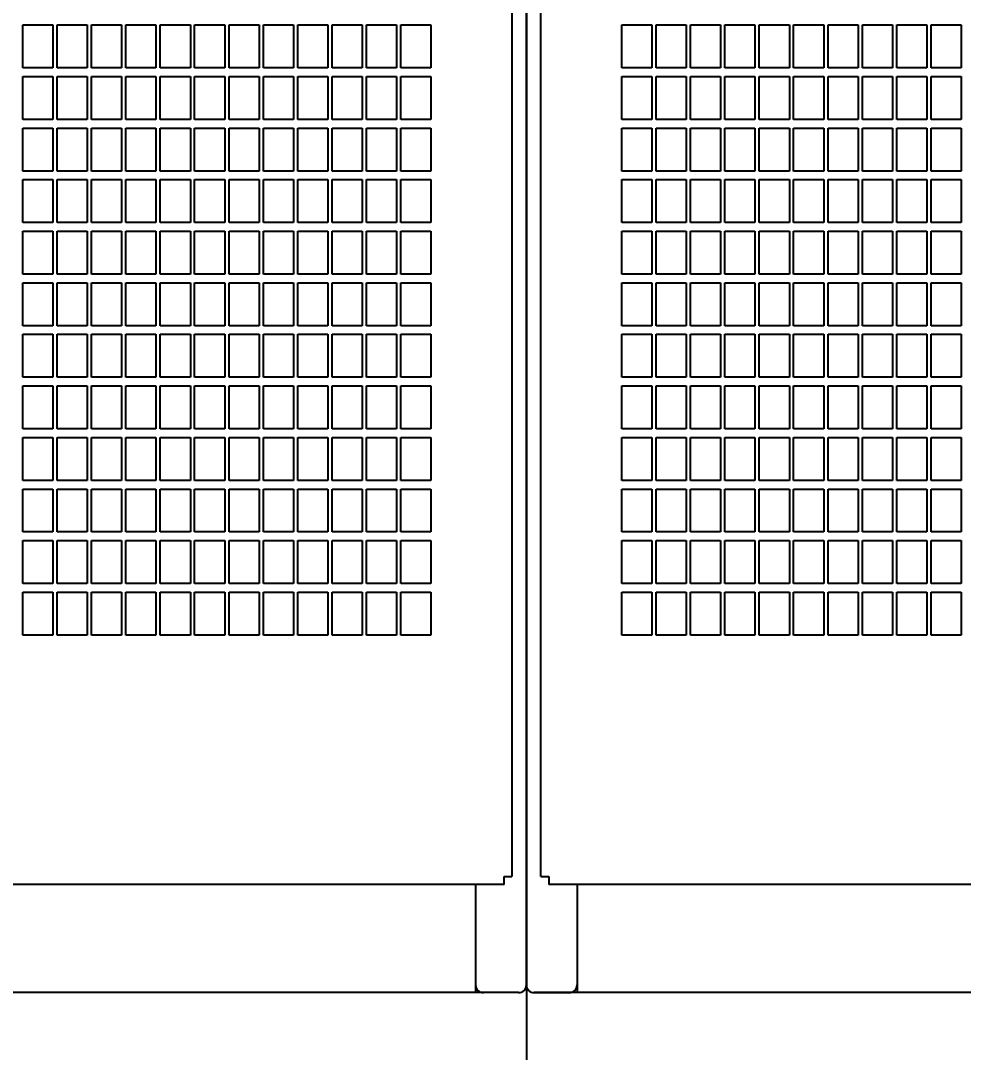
# Model space of a CAD drawing. Header units: inches. Extents: x 0 to 420, y 0 to 297.
# Drawn here: x 243.57 to 287.45, y 102.15 to 150.17 of the extents above; entities that cross this region are included whole.
import ezdxf
from ezdxf.enums import TextEntityAlignment as Align

# ---------------------------------------------------------------- set-up
doc = ezdxf.new("R2010")
doc.units = ezdxf.units.IN
doc.layers.add('Default', color=7, linetype='Continuous')
doc.layers.add('DV1_Default', color=7, linetype='Continuous')
doc.styles.add('SEACAD_seiso_ttf', font='seiso.ttf', dxfattribs={"height": 2})
doc.dimstyles.new('ISO', dxfattribs={"dimtxt": 2, "dimasz": 2, "dimexe": 1, "dimexo": 0, "dimgap": 1, "dimtad": 1, "dimlfac": 12.5, "dimtxsty": 'SEACAD_seiso_ttf', "dimblk1": '_SE_FILLED', "dimblk2": '_SE_FILLED', "dimsah": 1, "dimcen": 1, "dimclrd": 7, "dimclre": 7, "dimclrt": 7, "dimadec": 0, "dimazin": 0, "dimtfac": 1, "dimtmove": 0, "dimatfit": 3, "dimfxl": 1, "dimtolj": 1, "dimarcsym": 0})

# ---------------------------------------------------------------- blocks, each defined once
blk = doc.blocks.new('SE')
at = {"layer": 'DV1_Default', "color": 7, "linetype": 'Continuous', "ltscale": 25.4}
for p, q in [((267.109, 280.566), (267.109, 105.286)), ((267.109, 280.566), (267.109, 105.286)), ((267.109, 280.566), (267.109, 105.286)), ((267.109, 280.566), (267.109, 105.286)), ((267.109, 280.566), (267.109, 105.286)), ((267.109, 280.566), (267.109, 121.286)), ((267.109, 105.286), (267.109, 280.566)), ((267.109, 280.566), (267.109, 105.286)), ((267.109, 105.286), (267.109, 280.566)), ((267.109, 105.286), (267.109, 280.566)), ((267.109, 105.286), (267.109, 280.566)), ((267.109, 280.566), (267.109, 105.286)), ((267.109, 280.566), (267.109, 105.286)), ((267.109, 280.566), (267.109, 105.286)), ((267.109, 280.566), (267.109, 121.286)), ((267.109, 105.286), (267.109, 280.566)), ((267.109, 280.566), (267.109, 105.286)), ((267.109, 105.286), (267.109, 280.566)), ((266.429, 275.526), (266.429, 110.326)), ((267.789, 110.326), (267.789, 275.526)), ((267.789, 110.326), (267.789, 275.526)), ((267.109, 105.286), (267.109, 264.566)), ((267.109, 105.286), (267.109, 264.566)), ((267.109, 105.286), (267.109, 264.566)), ((267.109, 105.286), (267.109, 264.566)), ((267.109, 105.286), (267.109, 264.566)), ((267.109, 105.286), (267.109, 264.566)), ((267.109, 105.286), (267.109, 264.566)), ((267.109, 105.286), (267.109, 264.566)), ((267.109, 105.286), (267.109, 264.566)), ((267.109, 105.286), (267.109, 264.566)), ((267.109, 105.286), (267.109, 264.566)), ((267.109, 105.286), (267.109, 264.566)), ((243.669, 147.966), (243.669, 149.966)), ((243.669, 149.966), (245.069, 149.966)), ((245.069, 149.966), (245.069, 147.966)), ((245.269, 147.966), (245.269, 149.966)), ((245.269, 149.966), (246.669, 149.966)), ((246.669, 149.966), (246.669, 147.966)), ((246.869, 147.966), (246.869, 149.966)), ((246.869, 149.966), (248.269, 149.966)), ((248.269, 149.966), (248.269, 147.966)), ((248.469, 147.966), (248.469, 149.966)), ((248.469, 149.966), (249.869, 149.966)), ((249.869, 149.966), (249.869, 147.966)), ((250.069, 147.966), (250.069, 149.966)), ((250.069, 149.966), (251.469, 149.966)), ((251.469, 149.966), (251.469, 147.966)), ((251.669, 147.966), (251.669, 149.966)), ((251.669, 149.966), (253.069, 149.966)), ((253.069, 149.966), (253.069, 147.966)), ((253.269, 147.966), (253.269, 149.966)), ((253.269, 149.966), (254.669, 149.966)), ((254.669, 149.966), (254.669, 147.966)), ((254.869, 147.966), (254.869, 149.966)), ((254.869, 149.966), (256.269, 149.966)), ((256.269, 149.966), (256.269, 147.966)), ((256.469, 147.966), (256.469, 149.966)), ((256.469, 149.966), (257.869, 149.966)), ((257.869, 149.966), (257.869, 147.966)), ((258.069, 147.966), (258.069, 149.966)), ((258.069, 149.966), (259.469, 149.966)), ((259.469, 149.966), (259.469, 147.966)), ((259.669, 147.966), (259.669, 149.966)), ((259.669, 149.966), (261.069, 149.966)), ((261.069, 149.966), (261.069, 147.966)), ((261.269, 147.966), (261.269, 149.966)), ((261.269, 149.966), (262.669, 149.966)), ((262.669, 149.966), (262.669, 147.966)), ((271.549, 147.966), (271.549, 149.966)), ((271.549, 149.966), (272.949, 149.966)), ((272.949, 149.966), (272.949, 147.966)), ((273.149, 147.966), (273.149, 149.966)), ((273.149, 149.966), (274.549, 149.966)), ((274.549, 149.966), (274.549, 147.966)), ((274.749, 147.966), (274.749, 149.966)), ((274.749, 149.966), (276.149, 149.966)), ((276.149, 149.966), (276.149, 147.966)), ((276.349, 147.966), (276.349, 149.966)), ((276.349, 149.966), (277.749, 149.966)), ((277.749, 149.966), (277.749, 147.966)), ((277.949, 147.966), (277.949, 149.966)), ((277.949, 149.966), (279.349, 149.966)), ((279.349, 149.966), (279.349, 147.966)), ((279.549, 147.966), (279.549, 149.966)), ((279.549, 149.966), (280.949, 149.966)), ((280.949, 149.966), (280.949, 147.966)), ((281.149, 147.966), (281.149, 149.966)), ((281.149, 149.966), (282.549, 149.966)), ((282.549, 149.966), (282.549, 147.966)), ((282.749, 147.966), (282.749, 149.966)), ((282.749, 149.966), (284.149, 149.966)), ((284.149, 149.966), (284.149, 147.966)), ((284.349, 147.966), (284.349, 149.966)), ((284.349, 149.966), (285.749, 149.966)), ((285.749, 149.966), (285.749, 147.966)), ((285.949, 147.966), (285.949, 149.966)), ((285.949, 149.966), (287.349, 149.966)), ((287.349, 149.966), (287.349, 147.966)), ((245.069, 147.966), (243.669, 147.966)), ((246.669, 147.966), (245.269, 147.966)), ((248.269, 147.966), (246.869, 147.966)), ((249.869, 147.966), (248.469, 147.966)), ((251.469, 147.966), (250.069, 147.966)), ((253.069, 147.966), (251.669, 147.966)), ((254.669, 147.966), (253.269, 147.966)), ((256.269, 147.966), (254.869, 147.966)), ((257.869, 147.966), (256.469, 147.966)), ((259.469, 147.966), (258.069, 147.966)), ((261.069, 147.966), (259.669, 147.966)), ((262.669, 147.966), (261.269, 147.966)), ((272.949, 147.966), (271.549, 147.966)), ((274.549, 147.966), (273.149, 147.966)), ((276.149, 147.966), (274.749, 147.966)), ((277.749, 147.966), (276.349, 147.966)), ((279.349, 147.966), (277.949, 147.966)), ((280.949, 147.966), (279.549, 147.966)), ((282.549, 147.966), (281.149, 147.966)), ((284.149, 147.966), (282.749, 147.966)), ((285.749, 147.966), (284.349, 147.966)), ((287.349, 147.966), (285.949, 147.966)), ((243.669, 145.566), (243.669, 147.566)), ((243.669, 147.566), (245.069, 147.566)), ((245.069, 147.566), (245.069, 145.566)), ((245.269, 145.566), (245.269, 147.566)), ((245.269, 147.566), (246.669, 147.566)), ((246.669, 147.566), (246.669, 145.566)), ((246.869, 145.566), (246.869, 147.566)), ((246.869, 147.566), (248.269, 147.566)), ((248.269, 147.566), (248.269, 145.566)), ((248.469, 145.566), (248.469, 147.566)), ((248.469, 147.566), (249.869, 147.566)), ((249.869, 147.566), (249.869, 145.566)), ((250.069, 145.566), (250.069, 147.566)), ((250.069, 147.566), (251.469, 147.566)), ((251.469, 147.566), (251.469, 145.566)), ((251.669, 145.566), (251.669, 147.566)), ((251.669, 147.566), (253.069, 147.566)), ((253.069, 147.566), (253.069, 145.566)), ((253.269, 145.566), (253.269, 147.566)), ((253.269, 147.566), (254.669, 147.566)), ((254.669, 147.566), (254.669, 145.566)), ((254.869, 145.566), (254.869, 147.566)), ((254.869, 147.566), (256.269, 147.566)), ((256.269, 147.566), (256.269, 145.566)), ((256.469, 145.566), (256.469, 147.566)), ((256.469, 147.566), (257.869, 147.566)), ((257.869, 147.566), (257.869, 145.566)), ((258.069, 145.566), (258.069, 147.566)), ((258.069, 147.566), (259.469, 147.566)), ((259.469, 147.566), (259.469, 145.566)), ((259.669, 145.566), (259.669, 147.566)), ((259.669, 147.566), (261.069, 147.566)), ((261.069, 147.566), (261.069, 145.566)), ((261.269, 145.566), (261.269, 147.566)), ((261.269, 147.566), (262.669, 147.566)), ((262.669, 147.566), (262.669, 145.566)), ((271.549, 145.566), (271.549, 147.566)), ((271.549, 147.566), (272.949, 147.566)), ((272.949, 147.566), (272.949, 145.566)), ((273.149, 145.566), (273.149, 147.566)), ((273.149, 147.566), (274.549, 147.566)), ((274.549, 147.566), (274.549, 145.566)), ((274.749, 145.566), (274.749, 147.566)), ((274.749, 147.566), (276.149, 147.566)), ((276.149, 147.566), (276.149, 145.566)), ((276.349, 145.566), (276.349, 147.566)), ((276.349, 147.566), (277.749, 147.566)), ((277.749, 147.566), (277.749, 145.566)), ((277.949, 145.566), (277.949, 147.566)), ((277.949, 147.566), (279.349, 147.566)), ((279.349, 147.566), (279.349, 145.566)), ((279.549, 145.566), (279.549, 147.566)), ((279.549, 147.566), (280.949, 147.566)), ((280.949, 147.566), (280.949, 145.566)), ((281.149, 145.566), (281.149, 147.566)), ((281.149, 147.566), (282.549, 147.566)), ((282.549, 147.566), (282.549, 145.566)), ((282.749, 145.566), (282.749, 147.566)), ((282.749, 147.566), (284.149, 147.566)), ((284.149, 147.566), (284.149, 145.566)), ((284.349, 145.566), (284.349, 147.566)), ((284.349, 147.566), (285.749, 147.566)), ((285.749, 147.566), (285.749, 145.566)), ((285.949, 145.566), (285.949, 147.566)), ((285.949, 147.566), (287.349, 147.566)), ((287.349, 147.566), (287.349, 145.566)), ((245.069, 145.566), (243.669, 145.566)), ((246.669, 145.566), (245.269, 145.566)), ((248.269, 145.566), (246.869, 145.566)), ((249.869, 145.566), (248.469, 145.566)), ((251.469, 145.566), (250.069, 145.566)), ((253.069, 145.566), (251.669, 145.566)), ((254.669, 145.566), (253.269, 145.566)), ((256.269, 145.566), (254.869, 145.566)), ((257.869, 145.566), (256.469, 145.566)), ((259.469, 145.566), (258.069, 145.566)), ((261.069, 145.566), (259.669, 145.566)), ((262.669, 145.566), (261.269, 145.566)), ((272.949, 145.566), (271.549, 145.566)), ((274.549, 145.566), (273.149, 145.566)), ((276.149, 145.566), (274.749, 145.566)), ((277.749, 145.566), (276.349, 145.566)), ((279.349, 145.566), (277.949, 145.566)), ((280.949, 145.566), (279.549, 145.566)), ((282.549, 145.566), (281.149, 145.566)), ((284.149, 145.566), (282.749, 145.566)), ((285.749, 145.566), (284.349, 145.566)), ((287.349, 145.566), (285.949, 145.566)), ((243.669, 143.166), (243.669, 145.166)), ((243.669, 145.166), (245.069, 145.166)), ((245.069, 145.166), (245.069, 143.166)), ((245.269, 143.166), (245.269, 145.166)), ((245.269, 145.166), (246.669, 145.166)), ((246.669, 145.166), (246.669, 143.166)), ((246.869, 143.166), (246.869, 145.166)), ((246.869, 145.166), (248.269, 145.166)), ((248.269, 145.166), (248.269, 143.166)), ((248.469, 143.166), (248.469, 145.166)), ((248.469, 145.166), (249.869, 145.166)), ((249.869, 145.166), (249.869, 143.166)), ((250.069, 143.166), (250.069, 145.166)), ((250.069, 145.166), (251.469, 145.166)), ((251.469, 145.166), (251.469, 143.166)), ((251.669, 143.166), (251.669, 145.166)), ((251.669, 145.166), (253.069, 145.166)), ((253.069, 145.166), (253.069, 143.166)), ((253.269, 143.166), (253.269, 145.166)), ((253.269, 145.166), (254.669, 145.166)), ((254.669, 145.166), (254.669, 143.166)), ((254.869, 143.166), (254.869, 145.166)), ((254.869, 145.166), (256.269, 145.166)), ((256.269, 145.166), (256.269, 143.166)), ((256.469, 143.166), (256.469, 145.166)), ((256.469, 145.166), (257.869, 145.166)), ((257.869, 145.166), (257.869, 143.166)), ((258.069, 143.166), (258.069, 145.166)), ((258.069, 145.166), (259.469, 145.166)), ((259.469, 145.166), (259.469, 143.166)), ((259.669, 143.166), (259.669, 145.166)), ((259.669, 145.166), (261.069, 145.166)), ((261.069, 145.166), (261.069, 143.166)), ((261.269, 143.166), (261.269, 145.166)), ((261.269, 145.166), (262.669, 145.166)), ((262.669, 145.166), (262.669, 143.166)), ((271.549, 143.166), (271.549, 145.166)), ((271.549, 145.166), (272.949, 145.166)), ((272.949, 145.166), (272.949, 143.166)), ((273.149, 143.166), (273.149, 145.166)), ((273.149, 145.166), (274.549, 145.166)), ((274.549, 145.166), (274.549, 143.166)), ((274.749, 143.166), (274.749, 145.166)), ((274.749, 145.166), (276.149, 145.166)), ((276.149, 145.166), (276.149, 143.166)), ((276.349, 143.166), (276.349, 145.166)), ((276.349, 145.166), (277.749, 145.166)), ((277.749, 145.166), (277.749, 143.166)), ((277.949, 143.166), (277.949, 145.166)), ((277.949, 145.166), (279.349, 145.166)), ((279.349, 145.166), (279.349, 143.166)), ((279.549, 143.166), (279.549, 145.166)), ((279.549, 145.166), (280.949, 145.166)), ((280.949, 145.166), (280.949, 143.166)), ((281.149, 143.166), (281.149, 145.166)), ((281.149, 145.166), (282.549, 145.166)), ((282.549, 145.166), (282.549, 143.166)), ((282.749, 143.166), (282.749, 145.166)), ((282.749, 145.166), (284.149, 145.166)), ((284.149, 145.166), (284.149, 143.166)), ((284.349, 143.166), (284.349, 145.166)), ((284.349, 145.166), (285.749, 145.166)), ((285.749, 145.166), (285.749, 143.166)), ((285.949, 143.166), (285.949, 145.166)), ((285.949, 145.166), (287.349, 145.166)), ((287.349, 145.166), (287.349, 143.166)), ((245.069, 143.166), (243.669, 143.166)), ((246.669, 143.166), (245.269, 143.166)), ((248.269, 143.166), (246.869, 143.166)), ((249.869, 143.166), (248.469, 143.166)), ((251.469, 143.166), (250.069, 143.166)), ((253.069, 143.166), (251.669, 143.166)), ((254.669, 143.166), (253.269, 143.166)), ((256.269, 143.166), (254.869, 143.166)), ((257.869, 143.166), (256.469, 143.166)), ((259.469, 143.166), (258.069, 143.166)), ((261.069, 143.166), (259.669, 143.166)), ((262.669, 143.166), (261.269, 143.166)), ((272.949, 143.166), (271.549, 143.166)), ((274.549, 143.166), (273.149, 143.166)), ((276.149, 143.166), (274.749, 143.166)), ((277.749, 143.166), (276.349, 143.166)), ((279.349, 143.166), (277.949, 143.166)), ((280.949, 143.166), (279.549, 143.166)), ((282.549, 143.166), (281.149, 143.166)), ((284.149, 143.166), (282.749, 143.166)), ((285.749, 143.166), (284.349, 143.166)), ((287.349, 143.166), (285.949, 143.166)), ((243.669, 140.766), (243.669, 142.766)), ((243.669, 142.766), (245.069, 142.766)), ((245.069, 142.766), (245.069, 140.766)), ((245.269, 140.766), (245.269, 142.766)), ((245.269, 142.766), (246.669, 142.766)), ((246.669, 142.766), (246.669, 140.766)), ((246.869, 140.766), (246.869, 142.766)), ((246.869, 142.766), (248.269, 142.766)), ((248.269, 142.766), (248.269, 140.766)), ((248.469, 140.766), (248.469, 142.766)), ((248.469, 142.766), (249.869, 142.766)), ((249.869, 142.766), (249.869, 140.766)), ((250.069, 140.766), (250.069, 142.766)), ((250.069, 142.766), (251.469, 142.766)), ((251.469, 142.766), (251.469, 140.766)), ((251.669, 140.766), (251.669, 142.766)), ((251.669, 142.766), (253.069, 142.766)), ((253.069, 142.766), (253.069, 140.766)), ((253.269, 140.766), (253.269, 142.766)), ((253.269, 142.766), (254.669, 142.766)), ((254.669, 142.766), (254.669, 140.766)), ((254.869, 140.766), (254.869, 142.766)), ((254.869, 142.766), (256.269, 142.766)), ((256.269, 142.766), (256.269, 140.766)), ((256.469, 140.766), (256.469, 142.766)), ((256.469, 142.766), (257.869, 142.766)), ((257.869, 142.766), (257.869, 140.766)), ((258.069, 140.766), (258.069, 142.766)), ((258.069, 142.766), (259.469, 142.766)), ((259.469, 142.766), (259.469, 140.766)), ((259.669, 140.766), (259.669, 142.766)), ((259.669, 142.766), (261.069, 142.766)), ((261.069, 142.766), (261.069, 140.766)), ((261.269, 140.766), (261.269, 142.766)), ((261.269, 142.766), (262.669, 142.766)), ((262.669, 142.766), (262.669, 140.766)), ((271.549, 140.766), (271.549, 142.766)), ((271.549, 142.766), (272.949, 142.766)), ((272.949, 142.766), (272.949, 140.766)), ((273.149, 140.766), (273.149, 142.766)), ((273.149, 142.766), (274.549, 142.766)), ((274.549, 142.766), (274.549, 140.766)), ((274.749, 140.766), (274.749, 142.766)), ((274.749, 142.766), (276.149, 142.766)), ((276.149, 142.766), (276.149, 140.766)), ((276.349, 140.766), (276.349, 142.766)), ((276.349, 142.766), (277.749, 142.766)), ((277.749, 142.766), (277.749, 140.766)), ((277.949, 140.766), (277.949, 142.766)), ((277.949, 142.766), (279.349, 142.766)), ((279.349, 142.766), (279.349, 140.766)), ((279.549, 140.766), (279.549, 142.766)), ((279.549, 142.766), (280.949, 142.766)), ((280.949, 142.766), (280.949, 140.766)), ((281.149, 140.766), (281.149, 142.766)), ((281.149, 142.766), (282.549, 142.766)), ((282.549, 142.766), (282.549, 140.766)), ((282.749, 140.766), (282.749, 142.766)), ((282.749, 142.766), (284.149, 142.766)), ((284.149, 142.766), (284.149, 140.766)), ((284.349, 140.766), (284.349, 142.766)), ((284.349, 142.766), (285.749, 142.766)), ((285.749, 142.766), (285.749, 140.766)), ((285.949, 140.766), (285.949, 142.766)), ((285.949, 142.766), (287.349, 142.766)), ((287.349, 142.766), (287.349, 140.766)), ((245.069, 140.766), (243.669, 140.766)), ((246.669, 140.766), (245.269, 140.766)), ((248.269, 140.766), (246.869, 140.766)), ((249.869, 140.766), (248.469, 140.766)), ((251.469, 140.766), (250.069, 140.766)), ((253.069, 140.766), (251.669, 140.766)), ((254.669, 140.766), (253.269, 140.766)), ((256.269, 140.766), (254.869, 140.766)), ((257.869, 140.766), (256.469, 140.766)), ((259.469, 140.766), (258.069, 140.766)), ((261.069, 140.766), (259.669, 140.766)), ((262.669, 140.766), (261.269, 140.766)), ((272.949, 140.766), (271.549, 140.766)), ((274.549, 140.766), (273.149, 140.766)), ((276.149, 140.766), (274.749, 140.766)), ((277.749, 140.766), (276.349, 140.766)), ((279.349, 140.766), (277.949, 140.766)), ((280.949, 140.766), (279.549, 140.766)), ((282.549, 140.766), (281.149, 140.766)), ((284.149, 140.766), (282.749, 140.766)), ((285.749, 140.766), (284.349, 140.766)), ((287.349, 140.766), (285.949, 140.766)), ((243.669, 138.366), (243.669, 140.366)), ((243.669, 140.366), (245.069, 140.366)), ((245.069, 140.366), (245.069, 138.366)), ((245.269, 138.366), (245.269, 140.366)), ((245.269, 140.366), (246.669, 140.366)), ((246.669, 140.366), (246.669, 138.366)), ((246.869, 138.366), (246.869, 140.366)), ((246.869, 140.366), (248.269, 140.366)), ((248.269, 140.366), (248.269, 138.366)), ((248.469, 138.366), (248.469, 140.366)), ((248.469, 140.366), (249.869, 140.366)), ((249.869, 140.366), (249.869, 138.366)), ((250.069, 138.366), (250.069, 140.366)), ((250.069, 140.366), (251.469, 140.366)), ((251.469, 140.366), (251.469, 138.366)), ((251.669, 138.366), (251.669, 140.366)), ((251.669, 140.366), (253.069, 140.366)), ((253.069, 140.366), (253.069, 138.366)), ((253.269, 138.366), (253.269, 140.366)), ((253.269, 140.366), (254.669, 140.366)), ((254.669, 140.366), (254.669, 138.366)), ((254.869, 138.366), (254.869, 140.366)), ((254.869, 140.366), (256.269, 140.366)), ((256.269, 140.366), (256.269, 138.366)), ((256.469, 138.366), (256.469, 140.366)), ((256.469, 140.366), (257.869, 140.366)), ((257.869, 140.366), (257.869, 138.366)), ((258.069, 138.366), (258.069, 140.366)), ((258.069, 140.366), (259.469, 140.366)), ((259.469, 140.366), (259.469, 138.366)), ((259.669, 138.366), (259.669, 140.366)), ((259.669, 140.366), (261.069, 140.366)), ((261.069, 140.366), (261.069, 138.366)), ((261.269, 138.366), (261.269, 140.366)), ((261.269, 140.366), (262.669, 140.366)), ((262.669, 140.366), (262.669, 138.366)), ((271.549, 138.366), (271.549, 140.366)), ((271.549, 140.366), (272.949, 140.366)), ((272.949, 140.366), (272.949, 138.366)), ((273.149, 138.366), (273.149, 140.366)), ((273.149, 140.366), (274.549, 140.366)), ((274.549, 140.366), (274.549, 138.366)), ((274.749, 138.366), (274.749, 140.366)), ((274.749, 140.366), (276.149, 140.366)), ((276.149, 140.366), (276.149, 138.366)), ((276.349, 138.366), (276.349, 140.366)), ((276.349, 140.366), (277.749, 140.366)), ((277.749, 140.366), (277.749, 138.366)), ((277.949, 138.366), (277.949, 140.366)), ((277.949, 140.366), (279.349, 140.366)), ((279.349, 140.366), (279.349, 138.366)), ((279.549, 138.366), (279.549, 140.366)), ((279.549, 140.366), (280.949, 140.366)), ((280.949, 140.366), (280.949, 138.366)), ((281.149, 138.366), (281.149, 140.366)), ((281.149, 140.366), (282.549, 140.366)), ((282.549, 140.366), (282.549, 138.366)), ((282.749, 138.366), (282.749, 140.366)), ((282.749, 140.366), (284.149, 140.366)), ((284.149, 140.366), (284.149, 138.366)), ((284.349, 138.366), (284.349, 140.366)), ((284.349, 140.366), (285.749, 140.366)), ((285.749, 140.366), (285.749, 138.366)), ((285.949, 138.366), (285.949, 140.366)), ((285.949, 140.366), (287.349, 140.366)), ((287.349, 140.366), (287.349, 138.366)), ((245.069, 138.366), (243.669, 138.366)), ((246.669, 138.366), (245.269, 138.366)), ((248.269, 138.366), (246.869, 138.366)), ((249.869, 138.366), (248.469, 138.366)), ((251.469, 138.366), (250.069, 138.366)), ((253.069, 138.366), (251.669, 138.366)), ((254.669, 138.366), (253.269, 138.366)), ((256.269, 138.366), (254.869, 138.366)), ((257.869, 138.366), (256.469, 138.366)), ((259.469, 138.366), (258.069, 138.366)), ((261.069, 138.366), (259.669, 138.366)), ((262.669, 138.366), (261.269, 138.366)), ((272.949, 138.366), (271.549, 138.366)), ((274.549, 138.366), (273.149, 138.366)), ((276.149, 138.366), (274.749, 138.366)), ((277.749, 138.366), (276.349, 138.366)), ((279.349, 138.366), (277.949, 138.366)), ((280.949, 138.366), (279.549, 138.366)), ((282.549, 138.366), (281.149, 138.366)), ((284.149, 138.366), (282.749, 138.366)), ((285.749, 138.366), (284.349, 138.366)), ((287.349, 138.366), (285.949, 138.366)), ((243.669, 135.966), (243.669, 137.966)), ((243.669, 137.966), (245.069, 137.966)), ((245.069, 137.966), (245.069, 135.966)), ((245.269, 135.966), (245.269, 137.966)), ((245.269, 137.966), (246.669, 137.966)), ((246.669, 137.966), (246.669, 135.966)), ((246.869, 135.966), (246.869, 137.966)), ((246.869, 137.966), (248.269, 137.966)), ((248.269, 137.966), (248.269, 135.966)), ((248.469, 135.966), (248.469, 137.966)), ((248.469, 137.966), (249.869, 137.966)), ((249.869, 137.966), (249.869, 135.966)), ((250.069, 135.966), (250.069, 137.966)), ((250.069, 137.966), (251.469, 137.966)), ((251.469, 137.966), (251.469, 135.966)), ((251.669, 135.966), (251.669, 137.966)), ((251.669, 137.966), (253.069, 137.966)), ((253.069, 137.966), (253.069, 135.966)), ((253.269, 135.966), (253.269, 137.966)), ((253.269, 137.966), (254.669, 137.966)), ((254.669, 137.966), (254.669, 135.966)), ((254.869, 135.966), (254.869, 137.966)), ((254.869, 137.966), (256.269, 137.966)), ((256.269, 137.966), (256.269, 135.966)), ((256.469, 135.966), (256.469, 137.966)), ((256.469, 137.966), (257.869, 137.966)), ((257.869, 137.966), (257.869, 135.966)), ((258.069, 135.966), (258.069, 137.966)), ((258.069, 137.966), (259.469, 137.966)), ((259.469, 137.966), (259.469, 135.966)), ((259.669, 135.966), (259.669, 137.966)), ((259.669, 137.966), (261.069, 137.966)), ((261.069, 137.966), (261.069, 135.966)), ((261.269, 135.966), (261.269, 137.966)), ((261.269, 137.966), (262.669, 137.966)), ((262.669, 137.966), (262.669, 135.966)), ((271.549, 135.966), (271.549, 137.966)), ((271.549, 137.966), (272.949, 137.966)), ((272.949, 137.966), (272.949, 135.966)), ((273.149, 135.966), (273.149, 137.966)), ((273.149, 137.966), (274.549, 137.966)), ((274.549, 137.966), (274.549, 135.966)), ((274.749, 135.966), (274.749, 137.966)), ((274.749, 137.966), (276.149, 137.966)), ((276.149, 137.966), (276.149, 135.966)), ((276.349, 135.966), (276.349, 137.966)), ((276.349, 137.966), (277.749, 137.966)), ((277.749, 137.966), (277.749, 135.966)), ((277.949, 135.966), (277.949, 137.966)), ((277.949, 137.966), (279.349, 137.966)), ((279.349, 137.966), (279.349, 135.966)), ((279.549, 135.966), (279.549, 137.966)), ((279.549, 137.966), (280.949, 137.966)), ((280.949, 137.966), (280.949, 135.966)), ((281.149, 135.966), (281.149, 137.966)), ((281.149, 137.966), (282.549, 137.966)), ((282.549, 137.966), (282.549, 135.966)), ((282.749, 135.966), (282.749, 137.966)), ((282.749, 137.966), (284.149, 137.966)), ((284.149, 137.966), (284.149, 135.966)), ((284.349, 135.966), (284.349, 137.966)), ((284.349, 137.966), (285.749, 137.966)), ((285.749, 137.966), (285.749, 135.966)), ((285.949, 135.966), (285.949, 137.966)), ((285.949, 137.966), (287.349, 137.966)), ((287.349, 137.966), (287.349, 135.966)), ((245.069, 135.966), (243.669, 135.966)), ((246.669, 135.966), (245.269, 135.966)), ((248.269, 135.966), (246.869, 135.966)), ((249.869, 135.966), (248.469, 135.966)), ((251.469, 135.966), (250.069, 135.966)), ((253.069, 135.966), (251.669, 135.966)), ((254.669, 135.966), (253.269, 135.966)), ((256.269, 135.966), (254.869, 135.966)), ((257.869, 135.966), (256.469, 135.966)), ((259.469, 135.966), (258.069, 135.966)), ((261.069, 135.966), (259.669, 135.966)), ((262.669, 135.966), (261.269, 135.966)), ((272.949, 135.966), (271.549, 135.966)), ((274.549, 135.966), (273.149, 135.966)), ((276.149, 135.966), (274.749, 135.966)), ((277.749, 135.966), (276.349, 135.966)), ((279.349, 135.966), (277.949, 135.966)), ((280.949, 135.966), (279.549, 135.966)), ((282.549, 135.966), (281.149, 135.966)), ((284.149, 135.966), (282.749, 135.966)), ((285.749, 135.966), (284.349, 135.966)), ((287.349, 135.966), (285.949, 135.966)), ((243.669, 133.566), (243.669, 135.566)), ((243.669, 135.566), (245.069, 135.566)), ((245.069, 135.566), (245.069, 133.566)), ((245.269, 133.566), (245.269, 135.566)), ((245.269, 135.566), (246.669, 135.566)), ((246.669, 135.566), (246.669, 133.566)), ((246.869, 133.566), (246.869, 135.566)), ((246.869, 135.566), (248.269, 135.566)), ((248.269, 135.566), (248.269, 133.566)), ((248.469, 133.566), (248.469, 135.566)), ((248.469, 135.566), (249.869, 135.566)), ((249.869, 135.566), (249.869, 133.566)), ((250.069, 133.566), (250.069, 135.566)), ((250.069, 135.566), (251.469, 135.566)), ((251.469, 135.566), (251.469, 133.566)), ((251.669, 133.566), (251.669, 135.566)), ((251.669, 135.566), (253.069, 135.566)), ((253.069, 135.566), (253.069, 133.566)), ((253.269, 133.566), (253.269, 135.566)), ((253.269, 135.566), (254.669, 135.566)), ((254.669, 135.566), (254.669, 133.566)), ((254.869, 133.566), (254.869, 135.566)), ((254.869, 135.566), (256.269, 135.566)), ((256.269, 135.566), (256.269, 133.566)), ((256.469, 133.566), (256.469, 135.566)), ((256.469, 135.566), (257.869, 135.566)), ((257.869, 135.566), (257.869, 133.566)), ((258.069, 133.566), (258.069, 135.566)), ((258.069, 135.566), (259.469, 135.566)), ((259.469, 135.566), (259.469, 133.566)), ((259.669, 133.566), (259.669, 135.566)), ((259.669, 135.566), (261.069, 135.566)), ((261.069, 135.566), (261.069, 133.566)), ((261.269, 133.566), (261.269, 135.566)), ((261.269, 135.566), (262.669, 135.566)), ((262.669, 135.566), (262.669, 133.566)), ((271.549, 133.566), (271.549, 135.566)), ((271.549, 135.566), (272.949, 135.566)), ((272.949, 135.566), (272.949, 133.566)), ((273.149, 133.566), (273.149, 135.566)), ((273.149, 135.566), (274.549, 135.566)), ((274.549, 135.566), (274.549, 133.566)), ((274.749, 133.566), (274.749, 135.566)), ((274.749, 135.566), (276.149, 135.566)), ((276.149, 135.566), (276.149, 133.566)), ((276.349, 133.566), (276.349, 135.566)), ((276.349, 135.566), (277.749, 135.566)), ((277.749, 135.566), (277.749, 133.566)), ((277.949, 133.566), (277.949, 135.566)), ((277.949, 135.566), (279.349, 135.566)), ((279.349, 135.566), (279.349, 133.566)), ((279.549, 133.566), (279.549, 135.566)), ((279.549, 135.566), (280.949, 135.566)), ((280.949, 135.566), (280.949, 133.566)), ((281.149, 133.566), (281.149, 135.566)), ((281.149, 135.566), (282.549, 135.566)), ((282.549, 135.566), (282.549, 133.566)), ((282.749, 133.566), (282.749, 135.566)), ((282.749, 135.566), (284.149, 135.566)), ((284.149, 135.566), (284.149, 133.566)), ((284.349, 133.566), (284.349, 135.566)), ((284.349, 135.566), (285.749, 135.566)), ((285.749, 135.566), (285.749, 133.566)), ((285.949, 133.566), (285.949, 135.566)), ((285.949, 135.566), (287.349, 135.566)), ((287.349, 135.566), (287.349, 133.566)), ((245.069, 133.566), (243.669, 133.566)), ((246.669, 133.566), (245.269, 133.566)), ((248.269, 133.566), (246.869, 133.566)), ((249.869, 133.566), (248.469, 133.566)), ((251.469, 133.566), (250.069, 133.566)), ((253.069, 133.566), (251.669, 133.566)), ((254.669, 133.566), (253.269, 133.566)), ((256.269, 133.566), (254.869, 133.566)), ((257.869, 133.566), (256.469, 133.566)), ((259.469, 133.566), (258.069, 133.566)), ((261.069, 133.566), (259.669, 133.566)), ((262.669, 133.566), (261.269, 133.566)), ((272.949, 133.566), (271.549, 133.566)), ((274.549, 133.566), (273.149, 133.566)), ((276.149, 133.566), (274.749, 133.566)), ((277.749, 133.566), (276.349, 133.566)), ((279.349, 133.566), (277.949, 133.566)), ((280.949, 133.566), (279.549, 133.566)), ((282.549, 133.566), (281.149, 133.566)), ((284.149, 133.566), (282.749, 133.566)), ((285.749, 133.566), (284.349, 133.566)), ((287.349, 133.566), (285.949, 133.566)), ((243.669, 131.166), (243.669, 133.166)), ((243.669, 133.166), (245.069, 133.166)), ((245.069, 133.166), (245.069, 131.166)), ((245.269, 131.166), (245.269, 133.166)), ((245.269, 133.166), (246.669, 133.166)), ((246.669, 133.166), (246.669, 131.166)), ((246.869, 131.166), (246.869, 133.166)), ((246.869, 133.166), (248.269, 133.166)), ((248.269, 133.166), (248.269, 131.166)), ((248.469, 131.166), (248.469, 133.166)), ((248.469, 133.166), (249.869, 133.166)), ((249.869, 133.166), (249.869, 131.166)), ((250.069, 131.166), (250.069, 133.166)), ((250.069, 133.166), (251.469, 133.166)), ((251.469, 133.166), (251.469, 131.166)), ((251.669, 131.166), (251.669, 133.166)), ((251.669, 133.166), (253.069, 133.166)), ((253.069, 133.166), (253.069, 131.166)), ((253.269, 131.166), (253.269, 133.166)), ((253.269, 133.166), (254.669, 133.166)), ((254.669, 133.166), (254.669, 131.166)), ((254.869, 131.166), (254.869, 133.166)), ((254.869, 133.166), (256.269, 133.166)), ((256.269, 133.166), (256.269, 131.166)), ((256.469, 131.166), (256.469, 133.166)), ((256.469, 133.166), (257.869, 133.166)), ((257.869, 133.166), (257.869, 131.166)), ((258.069, 131.166), (258.069, 133.166)), ((258.069, 133.166), (259.469, 133.166)), ((259.469, 133.166), (259.469, 131.166)), ((259.669, 131.166), (259.669, 133.166)), ((259.669, 133.166), (261.069, 133.166)), ((261.069, 133.166), (261.069, 131.166)), ((261.269, 131.166), (261.269, 133.166)), ((261.269, 133.166), (262.669, 133.166)), ((262.669, 133.166), (262.669, 131.166)), ((271.549, 131.166), (271.549, 133.166)), ((271.549, 133.166), (272.949, 133.166)), ((272.949, 133.166), (272.949, 131.166)), ((273.149, 131.166), (273.149, 133.166)), ((273.149, 133.166), (274.549, 133.166)), ((274.549, 133.166), (274.549, 131.166)), ((274.749, 131.166), (274.749, 133.166)), ((274.749, 133.166), (276.149, 133.166)), ((276.149, 133.166), (276.149, 131.166)), ((276.349, 131.166), (276.349, 133.166)), ((276.349, 133.166), (277.749, 133.166)), ((277.749, 133.166), (277.749, 131.166)), ((277.949, 131.166), (277.949, 133.166)), ((277.949, 133.166), (279.349, 133.166)), ((279.349, 133.166), (279.349, 131.166)), ((279.549, 131.166), (279.549, 133.166)), ((279.549, 133.166), (280.949, 133.166)), ((280.949, 133.166), (280.949, 131.166)), ((281.149, 131.166), (281.149, 133.166)), ((281.149, 133.166), (282.549, 133.166)), ((282.549, 133.166), (282.549, 131.166)), ((282.749, 131.166), (282.749, 133.166)), ((282.749, 133.166), (284.149, 133.166)), ((284.149, 133.166), (284.149, 131.166)), ((284.349, 131.166), (284.349, 133.166)), ((284.349, 133.166), (285.749, 133.166)), ((285.749, 133.166), (285.749, 131.166)), ((285.949, 131.166), (285.949, 133.166)), ((285.949, 133.166), (287.349, 133.166)), ((287.349, 133.166), (287.349, 131.166)), ((245.069, 131.166), (243.669, 131.166)), ((246.669, 131.166), (245.269, 131.166)), ((248.269, 131.166), (246.869, 131.166)), ((249.869, 131.166), (248.469, 131.166)), ((251.469, 131.166), (250.069, 131.166)), ((253.069, 131.166), (251.669, 131.166)), ((254.669, 131.166), (253.269, 131.166)), ((256.269, 131.166), (254.869, 131.166)), ((257.869, 131.166), (256.469, 131.166)), ((259.469, 131.166), (258.069, 131.166)), ((261.069, 131.166), (259.669, 131.166)), ((262.669, 131.166), (261.269, 131.166)), ((272.949, 131.166), (271.549, 131.166)), ((274.549, 131.166), (273.149, 131.166)), ((276.149, 131.166), (274.749, 131.166)), ((277.749, 131.166), (276.349, 131.166)), ((279.349, 131.166), (277.949, 131.166)), ((280.949, 131.166), (279.549, 131.166)), ((282.549, 131.166), (281.149, 131.166)), ((284.149, 131.166), (282.749, 131.166)), ((285.749, 131.166), (284.349, 131.166)), ((287.349, 131.166), (285.949, 131.166)), ((243.669, 128.766), (243.669, 130.766)), ((243.669, 130.766), (245.069, 130.766)), ((245.069, 130.766), (245.069, 128.766)), ((245.269, 128.766), (245.269, 130.766)), ((245.269, 130.766), (246.669, 130.766)), ((246.669, 130.766), (246.669, 128.766)), ((246.869, 128.766), (246.869, 130.766)), ((246.869, 130.766), (248.269, 130.766)), ((248.269, 130.766), (248.269, 128.766)), ((248.469, 128.766), (248.469, 130.766)), ((248.469, 130.766), (249.869, 130.766)), ((249.869, 130.766), (249.869, 128.766)), ((250.069, 128.766), (250.069, 130.766)), ((250.069, 130.766), (251.469, 130.766)), ((251.469, 130.766), (251.469, 128.766)), ((251.669, 128.766), (251.669, 130.766)), ((251.669, 130.766), (253.069, 130.766)), ((253.069, 130.766), (253.069, 128.766)), ((253.269, 128.766), (253.269, 130.766)), ((253.269, 130.766), (254.669, 130.766)), ((254.669, 130.766), (254.669, 128.766)), ((254.869, 128.766), (254.869, 130.766)), ((254.869, 130.766), (256.269, 130.766)), ((256.269, 130.766), (256.269, 128.766)), ((256.469, 128.766), (256.469, 130.766)), ((256.469, 130.766), (257.869, 130.766)), ((257.869, 130.766), (257.869, 128.766)), ((258.069, 128.766), (258.069, 130.766)), ((258.069, 130.766), (259.469, 130.766)), ((259.469, 130.766), (259.469, 128.766)), ((259.669, 128.766), (259.669, 130.766)), ((259.669, 130.766), (261.069, 130.766)), ((261.069, 130.766), (261.069, 128.766)), ((261.269, 128.766), (261.269, 130.766)), ((261.269, 130.766), (262.669, 130.766)), ((262.669, 130.766), (262.669, 128.766)), ((271.549, 128.766), (271.549, 130.766)), ((271.549, 130.766), (272.949, 130.766)), ((272.949, 130.766), (272.949, 128.766)), ((273.149, 128.766), (273.149, 130.766)), ((273.149, 130.766), (274.549, 130.766)), ((274.549, 130.766), (274.549, 128.766)), ((274.749, 128.766), (274.749, 130.766)), ((274.749, 130.766), (276.149, 130.766)), ((276.149, 130.766), (276.149, 128.766)), ((276.349, 128.766), (276.349, 130.766)), ((276.349, 130.766), (277.749, 130.766)), ((277.749, 130.766), (277.749, 128.766)), ((277.949, 128.766), (277.949, 130.766)), ((277.949, 130.766), (279.349, 130.766)), ((279.349, 130.766), (279.349, 128.766)), ((279.549, 128.766), (279.549, 130.766)), ((279.549, 130.766), (280.949, 130.766)), ((280.949, 130.766), (280.949, 128.766)), ((281.149, 128.766), (281.149, 130.766)), ((281.149, 130.766), (282.549, 130.766)), ((282.549, 130.766), (282.549, 128.766)), ((282.749, 128.766), (282.749, 130.766)), ((282.749, 130.766), (284.149, 130.766)), ((284.149, 130.766), (284.149, 128.766)), ((284.349, 128.766), (284.349, 130.766)), ((284.349, 130.766), (285.749, 130.766)), ((285.749, 130.766), (285.749, 128.766)), ((285.949, 128.766), (285.949, 130.766)), ((285.949, 130.766), (287.349, 130.766)), ((287.349, 130.766), (287.349, 128.766)), ((245.069, 128.766), (243.669, 128.766)), ((246.669, 128.766), (245.269, 128.766)), ((248.269, 128.766), (246.869, 128.766)), ((249.869, 128.766), (248.469, 128.766)), ((251.469, 128.766), (250.069, 128.766)), ((253.069, 128.766), (251.669, 128.766)), ((254.669, 128.766), (253.269, 128.766)), ((256.269, 128.766), (254.869, 128.766)), ((257.869, 128.766), (256.469, 128.766)), ((259.469, 128.766), (258.069, 128.766)), ((261.069, 128.766), (259.669, 128.766)), ((262.669, 128.766), (261.269, 128.766)), ((272.949, 128.766), (271.549, 128.766)), ((274.549, 128.766), (273.149, 128.766)), ((276.149, 128.766), (274.749, 128.766)), ((277.749, 128.766), (276.349, 128.766)), ((279.349, 128.766), (277.949, 128.766)), ((280.949, 128.766), (279.549, 128.766)), ((282.549, 128.766), (281.149, 128.766)), ((284.149, 128.766), (282.749, 128.766)), ((285.749, 128.766), (284.349, 128.766)), ((287.349, 128.766), (285.949, 128.766)), ((243.669, 126.366), (243.669, 128.366)), ((243.669, 128.366), (245.069, 128.366)), ((245.069, 128.366), (245.069, 126.366)), ((245.269, 126.366), (245.269, 128.366)), ((245.269, 128.366), (246.669, 128.366)), ((246.669, 128.366), (246.669, 126.366)), ((246.869, 126.366), (246.869, 128.366)), ((246.869, 128.366), (248.269, 128.366)), ((248.269, 128.366), (248.269, 126.366)), ((248.469, 126.366), (248.469, 128.366)), ((248.469, 128.366), (249.869, 128.366)), ((249.869, 128.366), (249.869, 126.366)), ((250.069, 126.366), (250.069, 128.366)), ((250.069, 128.366), (251.469, 128.366)), ((251.469, 128.366), (251.469, 126.366)), ((251.669, 126.366), (251.669, 128.366)), ((251.669, 128.366), (253.069, 128.366)), ((253.069, 128.366), (253.069, 126.366)), ((253.269, 126.366), (253.269, 128.366)), ((253.269, 128.366), (254.669, 128.366)), ((254.669, 128.366), (254.669, 126.366)), ((254.869, 126.366), (254.869, 128.366)), ((254.869, 128.366), (256.269, 128.366)), ((256.269, 128.366), (256.269, 126.366)), ((256.469, 126.366), (256.469, 128.366)), ((256.469, 128.366), (257.869, 128.366)), ((257.869, 128.366), (257.869, 126.366)), ((258.069, 126.366), (258.069, 128.366)), ((258.069, 128.366), (259.469, 128.366)), ((259.469, 128.366), (259.469, 126.366)), ((259.669, 126.366), (259.669, 128.366)), ((259.669, 128.366), (261.069, 128.366)), ((261.069, 128.366), (261.069, 126.366)), ((261.269, 126.366), (261.269, 128.366)), ((261.269, 128.366), (262.669, 128.366)), ((262.669, 128.366), (262.669, 126.366)), ((271.549, 126.366), (271.549, 128.366)), ((271.549, 128.366), (272.949, 128.366)), ((272.949, 128.366), (272.949, 126.366)), ((273.149, 126.366), (273.149, 128.366)), ((273.149, 128.366), (274.549, 128.366)), ((274.549, 128.366), (274.549, 126.366)), ((274.749, 126.366), (274.749, 128.366)), ((274.749, 128.366), (276.149, 128.366)), ((276.149, 128.366), (276.149, 126.366)), ((276.349, 126.366), (276.349, 128.366)), ((276.349, 128.366), (277.749, 128.366)), ((277.749, 128.366), (277.749, 126.366)), ((277.949, 126.366), (277.949, 128.366)), ((277.949, 128.366), (279.349, 128.366)), ((279.349, 128.366), (279.349, 126.366)), ((279.549, 126.366), (279.549, 128.366)), ((279.549, 128.366), (280.949, 128.366)), ((280.949, 128.366), (280.949, 126.366)), ((281.149, 126.366), (281.149, 128.366)), ((281.149, 128.366), (282.549, 128.366)), ((282.549, 128.366), (282.549, 126.366)), ((282.749, 126.366), (282.749, 128.366)), ((282.749, 128.366), (284.149, 128.366)), ((284.149, 128.366), (284.149, 126.366)), ((284.349, 126.366), (284.349, 128.366)), ((284.349, 128.366), (285.749, 128.366)), ((285.749, 128.366), (285.749, 126.366)), ((285.949, 126.366), (285.949, 128.366)), ((285.949, 128.366), (287.349, 128.366)), ((287.349, 128.366), (287.349, 126.366)), ((245.069, 126.366), (243.669, 126.366)), ((246.669, 126.366), (245.269, 126.366)), ((248.269, 126.366), (246.869, 126.366)), ((249.869, 126.366), (248.469, 126.366)), ((251.469, 126.366), (250.069, 126.366)), ((253.069, 126.366), (251.669, 126.366)), ((254.669, 126.366), (253.269, 126.366)), ((256.269, 126.366), (254.869, 126.366)), ((257.869, 126.366), (256.469, 126.366)), ((259.469, 126.366), (258.069, 126.366)), ((261.069, 126.366), (259.669, 126.366)), ((262.669, 126.366), (261.269, 126.366)), ((272.949, 126.366), (271.549, 126.366)), ((274.549, 126.366), (273.149, 126.366)), ((276.149, 126.366), (274.749, 126.366)), ((277.749, 126.366), (276.349, 126.366)), ((279.349, 126.366), (277.949, 126.366)), ((280.949, 126.366), (279.549, 126.366)), ((282.549, 126.366), (281.149, 126.366)), ((284.149, 126.366), (282.749, 126.366)), ((285.749, 126.366), (284.349, 126.366)), ((287.349, 126.366), (285.949, 126.366)), ((243.669, 123.966), (243.669, 125.966)), ((243.669, 125.966), (245.069, 125.966)), ((245.069, 125.966), (245.069, 123.966)), ((245.269, 123.966), (245.269, 125.966)), ((245.269, 125.966), (246.669, 125.966)), ((246.669, 125.966), (246.669, 123.966)), ((246.869, 123.966), (246.869, 125.966)), ((246.869, 125.966), (248.269, 125.966)), ((248.269, 125.966), (248.269, 123.966)), ((248.469, 123.966), (248.469, 125.966)), ((248.469, 125.966), (249.869, 125.966)), ((249.869, 125.966), (249.869, 123.966)), ((250.069, 123.966), (250.069, 125.966)), ((250.069, 125.966), (251.469, 125.966)), ((251.469, 125.966), (251.469, 123.966)), ((251.669, 123.966), (251.669, 125.966)), ((251.669, 125.966), (253.069, 125.966)), ((253.069, 125.966), (253.069, 123.966)), ((253.269, 123.966), (253.269, 125.966)), ((253.269, 125.966), (254.669, 125.966)), ((254.669, 125.966), (254.669, 123.966)), ((254.869, 123.966), (254.869, 125.966)), ((254.869, 125.966), (256.269, 125.966)), ((256.269, 125.966), (256.269, 123.966)), ((256.469, 123.966), (256.469, 125.966)), ((256.469, 125.966), (257.869, 125.966)), ((257.869, 125.966), (257.869, 123.966)), ((258.069, 123.966), (258.069, 125.966)), ((258.069, 125.966), (259.469, 125.966)), ((259.469, 125.966), (259.469, 123.966)), ((259.669, 123.966), (259.669, 125.966)), ((259.669, 125.966), (261.069, 125.966)), ((261.069, 125.966), (261.069, 123.966)), ((261.269, 123.966), (261.269, 125.966)), ((261.269, 125.966), (262.669, 125.966)), ((262.669, 125.966), (262.669, 123.966)), ((271.549, 123.966), (271.549, 125.966)), ((271.549, 125.966), (272.949, 125.966)), ((272.949, 125.966), (272.949, 123.966)), ((273.149, 123.966), (273.149, 125.966)), ((273.149, 125.966), (274.549, 125.966)), ((274.549, 125.966), (274.549, 123.966)), ((274.749, 123.966), (274.749, 125.966)), ((274.749, 125.966), (276.149, 125.966)), ((276.149, 125.966), (276.149, 123.966)), ((276.349, 123.966), (276.349, 125.966)), ((276.349, 125.966), (277.749, 125.966)), ((277.749, 125.966), (277.749, 123.966)), ((277.949, 123.966), (277.949, 125.966)), ((277.949, 125.966), (279.349, 125.966)), ((279.349, 125.966), (279.349, 123.966)), ((279.549, 123.966), (279.549, 125.966)), ((279.549, 125.966), (280.949, 125.966)), ((280.949, 125.966), (280.949, 123.966)), ((281.149, 123.966), (281.149, 125.966)), ((281.149, 125.966), (282.549, 125.966)), ((282.549, 125.966), (282.549, 123.966)), ((282.749, 123.966), (282.749, 125.966)), ((282.749, 125.966), (284.149, 125.966)), ((284.149, 125.966), (284.149, 123.966)), ((284.349, 123.966), (284.349, 125.966)), ((284.349, 125.966), (285.749, 125.966)), ((285.749, 125.966), (285.749, 123.966)), ((285.949, 123.966), (285.949, 125.966)), ((285.949, 125.966), (287.349, 125.966)), ((287.349, 125.966), (287.349, 123.966)), ((245.069, 123.966), (243.669, 123.966)), ((246.669, 123.966), (245.269, 123.966)), ((248.269, 123.966), (246.869, 123.966)), ((249.869, 123.966), (248.469, 123.966)), ((251.469, 123.966), (250.069, 123.966)), ((253.069, 123.966), (251.669, 123.966)), ((254.669, 123.966), (253.269, 123.966)), ((256.269, 123.966), (254.869, 123.966)), ((257.869, 123.966), (256.469, 123.966)), ((259.469, 123.966), (258.069, 123.966)), ((261.069, 123.966), (259.669, 123.966)), ((262.669, 123.966), (261.269, 123.966)), ((272.949, 123.966), (271.549, 123.966)), ((274.549, 123.966), (273.149, 123.966)), ((276.149, 123.966), (274.749, 123.966)), ((277.749, 123.966), (276.349, 123.966)), ((279.349, 123.966), (277.949, 123.966)), ((280.949, 123.966), (279.549, 123.966)), ((282.549, 123.966), (281.149, 123.966)), ((284.149, 123.966), (282.749, 123.966)), ((285.749, 123.966), (284.349, 123.966)), ((287.349, 123.966), (285.949, 123.966)), ((243.669, 121.566), (243.669, 123.566)), ((243.669, 123.566), (245.069, 123.566)), ((245.069, 123.566), (245.069, 121.566)), ((245.269, 121.566), (245.269, 123.566)), ((245.269, 123.566), (246.669, 123.566)), ((246.669, 123.566), (246.669, 121.566)), ((246.869, 121.566), (246.869, 123.566)), ((246.869, 123.566), (248.269, 123.566)), ((248.269, 123.566), (248.269, 121.566)), ((248.469, 121.566), (248.469, 123.566)), ((248.469, 123.566), (249.869, 123.566)), ((249.869, 123.566), (249.869, 121.566)), ((250.069, 121.566), (250.069, 123.566)), ((250.069, 123.566), (251.469, 123.566)), ((251.469, 123.566), (251.469, 121.566)), ((251.669, 121.566), (251.669, 123.566)), ((251.669, 123.566), (253.069, 123.566)), ((253.069, 123.566), (253.069, 121.566)), ((253.269, 121.566), (253.269, 123.566)), ((253.269, 123.566), (254.669, 123.566)), ((254.669, 123.566), (254.669, 121.566)), ((254.869, 121.566), (254.869, 123.566)), ((254.869, 123.566), (256.269, 123.566)), ((256.269, 123.566), (256.269, 121.566)), ((256.469, 121.566), (256.469, 123.566)), ((256.469, 123.566), (257.869, 123.566)), ((257.869, 123.566), (257.869, 121.566)), ((258.069, 121.566), (258.069, 123.566)), ((258.069, 123.566), (259.469, 123.566)), ((259.469, 123.566), (259.469, 121.566)), ((259.669, 121.566), (259.669, 123.566)), ((259.669, 123.566), (261.069, 123.566)), ((261.069, 123.566), (261.069, 121.566)), ((261.269, 121.566), (261.269, 123.566)), ((261.269, 123.566), (262.669, 123.566)), ((262.669, 123.566), (262.669, 121.566)), ((271.549, 121.566), (271.549, 123.566)), ((271.549, 123.566), (272.949, 123.566)), ((272.949, 123.566), (272.949, 121.566)), ((273.149, 121.566), (273.149, 123.566)), ((273.149, 123.566), (274.549, 123.566)), ((274.549, 123.566), (274.549, 121.566)), ((274.749, 121.566), (274.749, 123.566)), ((274.749, 123.566), (276.149, 123.566)), ((276.149, 123.566), (276.149, 121.566)), ((276.349, 121.566), (276.349, 123.566)), ((276.349, 123.566), (277.749, 123.566)), ((277.749, 123.566), (277.749, 121.566)), ((277.949, 121.566), (277.949, 123.566)), ((277.949, 123.566), (279.349, 123.566)), ((279.349, 123.566), (279.349, 121.566)), ((279.549, 121.566), (279.549, 123.566)), ((279.549, 123.566), (280.949, 123.566)), ((280.949, 123.566), (280.949, 121.566)), ((281.149, 121.566), (281.149, 123.566)), ((281.149, 123.566), (282.549, 123.566)), ((282.549, 123.566), (282.549, 121.566)), ((282.749, 121.566), (282.749, 123.566)), ((282.749, 123.566), (284.149, 123.566)), ((284.149, 123.566), (284.149, 121.566)), ((284.349, 121.566), (284.349, 123.566)), ((284.349, 123.566), (285.749, 123.566)), ((285.749, 123.566), (285.749, 121.566)), ((285.949, 121.566), (285.949, 123.566)), ((285.949, 123.566), (287.349, 123.566)), ((287.349, 123.566), (287.349, 121.566)), ((245.069, 121.566), (243.669, 121.566)), ((246.669, 121.566), (245.269, 121.566)), ((248.269, 121.566), (246.869, 121.566)), ((249.869, 121.566), (248.469, 121.566)), ((251.469, 121.566), (250.069, 121.566)), ((253.069, 121.566), (251.669, 121.566)), ((254.669, 121.566), (253.269, 121.566)), ((256.269, 121.566), (254.869, 121.566)), ((257.869, 121.566), (256.469, 121.566)), ((259.469, 121.566), (258.069, 121.566)), ((261.069, 121.566), (259.669, 121.566)), ((262.669, 121.566), (261.269, 121.566)), ((272.949, 121.566), (271.549, 121.566)), ((274.549, 121.566), (273.149, 121.566)), ((276.149, 121.566), (274.749, 121.566)), ((277.749, 121.566), (276.349, 121.566)), ((279.349, 121.566), (277.949, 121.566)), ((280.949, 121.566), (279.549, 121.566)), ((282.549, 121.566), (281.149, 121.566)), ((284.149, 121.566), (282.749, 121.566)), ((285.749, 121.566), (284.349, 121.566)), ((287.349, 121.566), (285.949, 121.566)), ((266.069, 109.966), (235.469, 109.966)), ((264.749, 109.966), (264.749, 105.286)), ((266.069, 109.966), (266.069, 110.326)), ((266.069, 110.326), (266.429, 110.326)), ((267.789, 110.326), (268.149, 110.326)), ((267.789, 110.326), (268.149, 110.326)), ((268.149, 110.326), (268.149, 109.966)), ((268.149, 110.326), (268.149, 109.966)), ((298.749, 109.966), (268.149, 109.966)), ((269.469, 109.966), (269.469, 105.286)), ((269.469, 109.966), (269.469, 105.286)), ((264.749, 105.286), (264.749, 104.926)), ((269.469, 105.286), (269.469, 104.926)), ((269.469, 105.286), (269.469, 104.926)), ((266.749, 104.926), (203.469, 104.926)), ((266.749, 104.926), (265.109, 104.926)), ((266.749, 104.926), (265.109, 104.926)), ((267.469, 104.926), (269.109, 104.926)), ((267.469, 104.926), (269.109, 104.926)), ((267.469, 104.926), (269.109, 104.926)), ((267.469, 104.926), (269.109, 104.926)), ((330.749, 104.926), (267.469, 104.926))]:
    blk.add_line(p, q, dxfattribs=at)
for centre, start, end in [((265.109, 105.286), 180, 270), ((265.109, 105.286), 180, 270), ((266.749, 105.286), 270, 360), ((266.749, 105.286), 270, 360), ((267.469, 105.286), 180, 270), ((267.469, 105.286), 180, 270), ((267.469, 105.286), 180, 270), ((267.469, 105.286), 180, 270), ((269.109, 105.286), 270, 360), ((269.109, 105.286), 270, 360), ((269.109, 105.286), 270, 360), ((269.109, 105.286), 270, 360)]:
    blk.add_arc(centre, 0.36, start, end, dxfattribs=at)
blk = doc.blocks.new('DMBLK4')
at = {"layer": 'Default', "linetype": 'Continuous', "ltscale": 25.4}
for points in [[(205.109, 99.553), (205.109, 100.22), (203.109, 99.886)], [(265.109, 99.553), (267.109, 99.886), (265.109, 100.22)]]:
    blk.add_hatch(color=7, dxfattribs=at).paths.add_polyline_path(points)
at = {"layer": 'Default', "color": 7, "linetype": 'Continuous', "ltscale": 25.4}
for p, q in [((203.109, 105.286), (203.109, 98.886)), ((267.109, 105.286), (267.109, 98.886)), ((203.109, 99.886), (267.109, 99.886))]:
    blk.add_line(p, q, dxfattribs=at)
at = {"layer": 'Default', "color": 7, "linetype": 'Continuous', "lineweight": 13, "ltscale": 25.4, "const_width": 0.00015}
for points in [[(205.109, 99.553), (203.109, 99.886), (205.109, 100.22), (205.109, 99.553)], [(265.109, 99.553), (267.109, 99.886), (265.109, 100.22), (265.109, 99.553)]]:
    blk.add_lwpolyline(points, close=True, dxfattribs=at)
at = {"layer": 'Default', "color": 7, "linetype": 'Continuous', "ltscale": 25.4, "style": 'SEACAD_seiso_ttf'}
blk.add_text('800', height=2, dxfattribs=at).set_placement((233.291, 102.386), align=Align.TOP_LEFT)
blk = doc.blocks.new('_SE_FILLED')
blk.add_line((0, 0), (-1, 0))
blk.add_solid([(0, 0), (-1, -0.1665), (-1, 0.1665), (0, 0)])
blk = doc.blocks.new('DMBLK5')
at = {"layer": 'Default', "linetype": 'Continuous', "ltscale": 25.4}
for points in [[(269.109, 99.553), (269.109, 100.22), (267.109, 99.886)], [(329.109, 99.553), (331.109, 99.886), (329.109, 100.22)]]:
    blk.add_hatch(color=7, dxfattribs=at).paths.add_polyline_path(points)
at = {"layer": 'Default', "color": 7, "linetype": 'Continuous', "ltscale": 25.4}
for p, q in [((267.109, 105.286), (267.109, 98.886)), ((331.109, 105.286), (331.109, 98.886)), ((267.109, 99.886), (331.109, 99.886))]:
    blk.add_line(p, q, dxfattribs=at)
at = {"layer": 'Default', "color": 7, "linetype": 'Continuous', "lineweight": 13, "ltscale": 25.4, "const_width": 0.00015}
for points in [[(269.109, 99.553), (267.109, 99.886), (269.109, 100.22), (269.109, 99.553)], [(329.109, 99.553), (331.109, 99.886), (329.109, 100.22), (329.109, 99.553)]]:
    blk.add_lwpolyline(points, close=True, dxfattribs=at)
at = {"layer": 'Default', "color": 7, "linetype": 'Continuous', "ltscale": 25.4, "style": 'SEACAD_seiso_ttf'}
blk.add_text('800', height=2, dxfattribs=at).set_placement((297.291, 102.386), align=Align.TOP_LEFT)

msp = doc.modelspace()

# ---------------------------------------------------------------- block references
at = {"layer": 'Default'}
msp.add_blockref('SE', (0, 0), dxfattribs=at)

# ---------------------------------------------------------------- dimensions: what is measured, and where the dimension line sits
at = {"layer": 'Default', "color": 7, "linetype": 'Continuous', "ltscale": 25.4}
for base, p1, p2, picture, middle in [((203.1094, 99.88644), (203.1094, 105.28564), (267.1094, 105.28564), 'DMBLK4', (235.1094, 99.88644)), ((267.1094, 99.88644), (267.1094, 105.28564), (331.1094, 105.28564), 'DMBLK5', (299.1094, 99.88644))]:
    dim = msp.add_linear_dim(base=base, p1=p1, p2=p2, angle=0, text='\\A1;<>', dimstyle='ISO', dxfattribs=at)
    dim.commit()
    dim.dimension.update_dxf_attribs({"geometry": picture, "text_midpoint": middle, "dimtype": 161})

doc.saveas('drawing.dxf')
